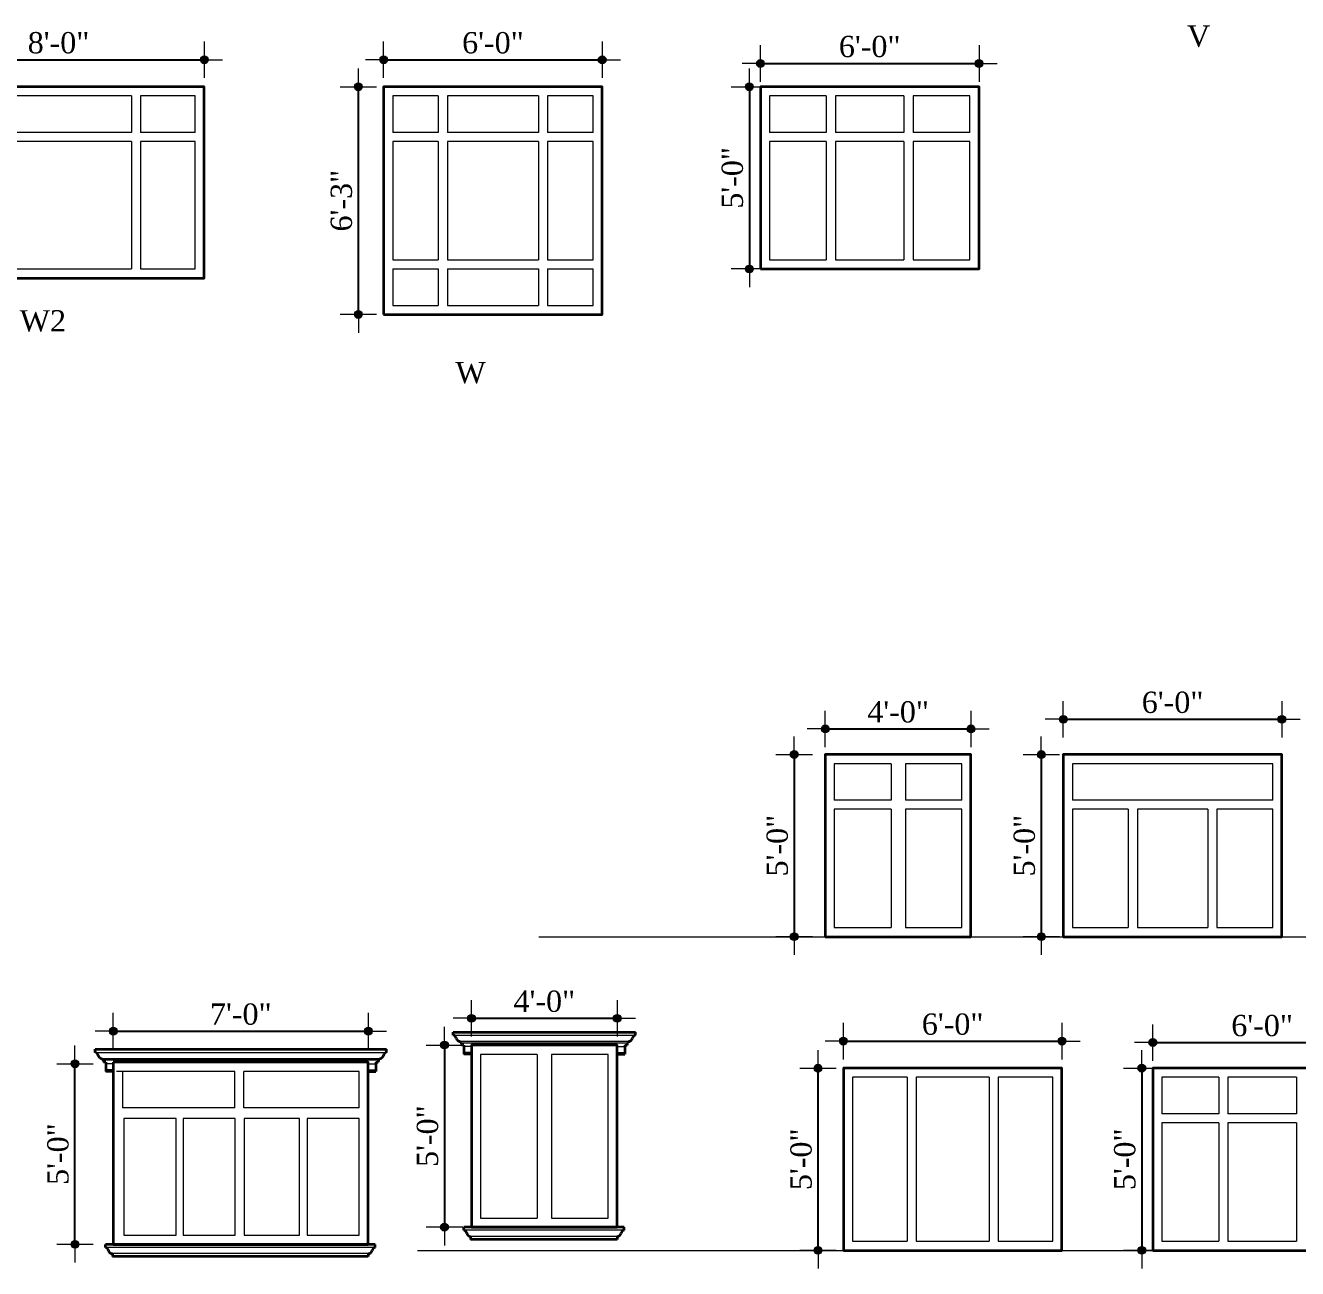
# Model space of a CAD drawing. Header units: inches. Extents: x 244 to 65245, y -2247 to 11745.
# Drawn here: x 62426 to 62845, y 9865.6 to 10275.2 of the extents above; entities that cross this region are included whole.
import ezdxf

# ---------------------------------------------------------------- set-up
doc = ezdxf.new("R2010")
doc.units = ezdxf.units.IN
doc.header["$MEASUREMENT"] = 0
for name, color, linetype, lineweight in [('CORNICE', 150, 'Continuous', 9), ('DIMENSION', 115, 'Continuous', 15), ('DOOR ELEVATION', 21, 'Continuous', 15), ('ELEVATION', 30, 'Continuous', 35), ('HACTH', 8, 'Continuous', 13), ('hatch', 12, 'Continuous', 9), ('TEXT', 5, 'Continuous', 20)]:
    doc.layers.add(name, color=color, linetype=linetype, lineweight=lineweight)
doc.styles.add('7 INCH', font='times.ttf', dxfattribs={"height": 7})
doc.dimstyles.new('7 INCH', dxfattribs={"dimscale": 0, "dimtxt": 7, "dimasz": 1, "dimexe": 2, "dimexo": 9, "dimgap": 2, "dimtad": 1, "dimdec": 0, "dimzin": 3, "dimdsep": 46, "dimlunit": 4, "dimtxsty": '7 INCH', "dimblk": 'DIM', "dimcen": 3, "dimdle": 3, "dimse1": 1, "dimse2": 1, "dimclrd": 256, "dimclre": 256, "dimclrt": 7, "dimadec": 1, "dimazin": 2, "dimtfac": 1, "dimtdec": 0, "dimtix": 1, "dimtofl": 0, "dimtmove": 2, "dimatfit": 3, "dimldrblk": 'DIM', "dimfxl": 2, "dimfrac": 2, "dimtolj": 2, "dimtzin": 0, "dimarcsym": 0})

# ---------------------------------------------------------------- blocks, each defined once
blk = doc.blocks.new('DIM')
at = {"layer": 'DIMENSION'}
h = blk.add_hatch(color=256, dxfattribs=at)
h.paths.add_polyline_path([(0, 1.28), (0, 0), (1.28, 0, 0.414214)])
h.paths.add_polyline_path([(1.28, 0), (0, 0), (0, -1.28, 0.414214)])
h.paths.add_polyline_path([(0, 0), (-1.28, 0, 0.414214), (0, -1.28)])
h.paths.add_polyline_path([(0, 1.28, 0.414214), (-1.28, 0), (0, 0)])
for p, q in [((0, 6), (0, -6)), ((-6, 0), (6, 0))]:
    blk.add_line(p, q, dxfattribs=at)
blk.add_circle((0, 0), 1.28, dxfattribs=at)
blk = doc.blocks.new('*D299')
at = {"layer": 'Defpoints', "color": 0, "lineweight": -2, "ltscale": 2, "transparency": 16777216}
for p in [(62687.08, 9931.62), (62695.42, 9931.62), (62695.42, 9871.62)]:
    blk.add_point(p, dxfattribs=at)
at = {"layer": 'DIMENSION', "lineweight": -2, "ltscale": 2, "transparency": 16777216}
blk.add_line((62687.08, 9872.62), (62687.08, 9930.62), dxfattribs=at)
for p, rotation in [((62687.08, 9931.62), 90), ((62687.08, 9871.62), 270)]:
    blk.add_blockref('DIM', p, dxfattribs=dict(at, rotation=rotation))
at = {"layer": 'DIMENSION', "color": 7, "ltscale": 2, "transparency": 16777216, "insert": (62681.52, 9901.62), "char_height": 7, "attachment_point": 5, "rotation": 90, "style": '7 INCH'}
blk.add_mtext('\\A2;5\'-0"', dxfattribs=at)
blk = doc.blocks.new('*D300')
at = {"layer": 'Defpoints', "color": 0, "lineweight": -2, "ltscale": 2, "transparency": 16777216}
for p in [(62767.42, 9940.54), (62695.42, 9931.62), (62767.42, 9931.62)]:
    blk.add_point(p, dxfattribs=at)
at = {"layer": 'DIMENSION', "lineweight": -2, "ltscale": 2, "transparency": 16777216}
blk.add_line((62696.42, 9940.54), (62766.42, 9940.54), dxfattribs=at)
at = {"layer": 'DIMENSION', "lineweight": -2, "ltscale": 2, "transparency": 16777216, "rotation": 180}
blk.add_blockref('DIM', (62695.42, 9940.54), dxfattribs=at)
at = {"layer": 'DIMENSION', "lineweight": -2, "ltscale": 2, "transparency": 16777216}
blk.add_blockref('DIM', (62767.42, 9940.54), dxfattribs=at)
at = {"layer": 'DIMENSION', "color": 7, "ltscale": 2, "transparency": 16777216, "insert": (62731.42, 9946.1), "char_height": 7, "attachment_point": 5, "style": '7 INCH'}
blk.add_mtext('\\A2;6\'-0"', dxfattribs=at)
blk = doc.blocks.new('*D301')
at = {"layer": 'Defpoints', "color": 0, "lineweight": -2, "ltscale": 2, "transparency": 16777216}
for p in [(62797.36, 9931.62), (62793.71, 9871.62), (62797.36, 9871.62)]:
    blk.add_point(p, dxfattribs=at)
at = {"layer": 'DIMENSION', "lineweight": -2, "ltscale": 2, "transparency": 16777216}
blk.add_line((62793.71, 9930.62), (62793.71, 9872.62), dxfattribs=at)
for p, rotation in [((62793.71, 9931.62), 90), ((62793.71, 9871.62), 270)]:
    blk.add_blockref('DIM', p, dxfattribs=dict(at, rotation=rotation))
at = {"layer": 'DIMENSION', "color": 7, "ltscale": 2, "transparency": 16777216, "insert": (62788.15, 9901.62), "char_height": 7, "attachment_point": 5, "rotation": 90, "style": '7 INCH'}
blk.add_mtext('\\A2;5\'-0"', dxfattribs=at)
blk = doc.blocks.new('*D302')
at = {"layer": 'Defpoints', "color": 0, "lineweight": -2, "ltscale": 2, "transparency": 16777216}
for p in [(62869.36, 9940.07), (62797.36, 9931.62), (62869.36, 9931.62)]:
    blk.add_point(p, dxfattribs=at)
at = {"layer": 'DIMENSION', "lineweight": -2, "ltscale": 2, "transparency": 16777216}
blk.add_line((62798.36, 9940.07), (62868.36, 9940.07), dxfattribs=at)
at = {"layer": 'DIMENSION', "lineweight": -2, "ltscale": 2, "transparency": 16777216, "rotation": 180}
blk.add_blockref('DIM', (62797.36, 9940.07), dxfattribs=at)
at = {"layer": 'DIMENSION', "lineweight": -2, "ltscale": 2, "transparency": 16777216}
blk.add_blockref('DIM', (62869.36, 9940.07), dxfattribs=at)
at = {"layer": 'DIMENSION', "color": 7, "ltscale": 2, "transparency": 16777216, "insert": (62833.36, 9945.63), "char_height": 7, "attachment_point": 5, "style": '7 INCH'}
blk.add_mtext('\\A2;6\'-0"', dxfattribs=at)
blk = doc.blocks.new('*D315')
at = {"layer": 'Defpoints', "color": 0, "lineweight": -2, "ltscale": 2, "transparency": 16777216}
for p in [(62689.46, 10034.95), (62679.23, 9974.95), (62689.46, 9974.95)]:
    blk.add_point(p, dxfattribs=at)
at = {"layer": 'DIMENSION', "lineweight": -2, "ltscale": 2, "transparency": 16777216}
blk.add_line((62679.23, 10033.95), (62679.23, 9975.95), dxfattribs=at)
for p, rotation in [((62679.23, 10034.95), 90), ((62679.23, 9974.95), 270)]:
    blk.add_blockref('DIM', p, dxfattribs=dict(at, rotation=rotation))
at = {"layer": 'DIMENSION', "color": 7, "ltscale": 2, "transparency": 16777216, "insert": (62673.67, 10004.95), "char_height": 7, "attachment_point": 5, "rotation": 90, "style": '7 INCH'}
blk.add_mtext('\\A2;5\'-0"', dxfattribs=at)
blk = doc.blocks.new('*D316')
at = {"layer": 'Defpoints', "color": 0, "lineweight": -2, "ltscale": 2, "transparency": 16777216}
for p in [(62737.46, 10043.41), (62689.46, 10034.95), (62737.46, 10034.95)]:
    blk.add_point(p, dxfattribs=at)
at = {"layer": 'DIMENSION', "lineweight": -2, "ltscale": 2, "transparency": 16777216}
blk.add_line((62690.46, 10043.41), (62736.46, 10043.41), dxfattribs=at)
at = {"layer": 'DIMENSION', "lineweight": -2, "ltscale": 2, "transparency": 16777216, "rotation": 180}
blk.add_blockref('DIM', (62689.46, 10043.41), dxfattribs=at)
at = {"layer": 'DIMENSION', "lineweight": -2, "ltscale": 2, "transparency": 16777216}
blk.add_blockref('DIM', (62737.46, 10043.41), dxfattribs=at)
at = {"layer": 'DIMENSION', "color": 7, "ltscale": 2, "transparency": 16777216, "insert": (62713.46, 10048.97), "char_height": 7, "attachment_point": 5, "style": '7 INCH'}
blk.add_mtext('\\A2;4\'-0"', dxfattribs=at)
blk = doc.blocks.new('*D317')
at = {"layer": 'Defpoints', "color": 0, "lineweight": -2, "ltscale": 2, "transparency": 16777216}
for p in [(62839.87, 10046.56), (62767.87, 10034.95), (62839.87, 10034.95)]:
    blk.add_point(p, dxfattribs=at)
at = {"layer": 'DIMENSION', "lineweight": -2, "ltscale": 2, "transparency": 16777216}
blk.add_line((62768.87, 10046.56), (62838.87, 10046.56), dxfattribs=at)
at = {"layer": 'DIMENSION', "lineweight": -2, "ltscale": 2, "transparency": 16777216, "rotation": 180}
blk.add_blockref('DIM', (62767.87, 10046.56), dxfattribs=at)
at = {"layer": 'DIMENSION', "lineweight": -2, "ltscale": 2, "transparency": 16777216}
blk.add_blockref('DIM', (62839.87, 10046.56), dxfattribs=at)
at = {"layer": 'DIMENSION', "color": 7, "ltscale": 2, "transparency": 16777216, "insert": (62803.87, 10052.12), "char_height": 7, "attachment_point": 5, "style": '7 INCH'}
blk.add_mtext('\\A2;6\'-0"', dxfattribs=at)
blk = doc.blocks.new('*D318')
at = {"layer": 'Defpoints', "color": 0, "lineweight": -2, "ltscale": 2, "transparency": 16777216}
for p in [(62767.87, 10034.95), (62760.62, 9974.95), (62767.87, 9974.95)]:
    blk.add_point(p, dxfattribs=at)
at = {"layer": 'DIMENSION', "lineweight": -2, "ltscale": 2, "transparency": 16777216}
blk.add_line((62760.62, 10033.95), (62760.62, 9975.95), dxfattribs=at)
for p, rotation in [((62760.62, 10034.95), 90), ((62760.62, 9974.95), 270)]:
    blk.add_blockref('DIM', p, dxfattribs=dict(at, rotation=rotation))
at = {"layer": 'DIMENSION', "color": 7, "ltscale": 2, "transparency": 16777216, "insert": (62755.06, 10004.95), "char_height": 7, "attachment_point": 5, "rotation": 90, "style": '7 INCH'}
blk.add_mtext('\\A2;5\'-0"', dxfattribs=at)
blk = doc.blocks.new('*D168')
at = {"layer": 'Defpoints', "color": 0, "lineweight": -2, "ltscale": 2, "transparency": 16777216}
for p in [(62538.95, 9943.83), (62454.95, 9933.58), (62538.95, 9933.58)]:
    blk.add_point(p, dxfattribs=at)
at = {"layer": 'DIMENSION', "lineweight": -2, "ltscale": 2, "transparency": 16777216}
blk.add_line((62455.95, 9943.83), (62537.95, 9943.83), dxfattribs=at)
at = {"layer": 'DIMENSION', "lineweight": -2, "ltscale": 2, "transparency": 16777216, "rotation": 180}
blk.add_blockref('DIM', (62454.95, 9943.83), dxfattribs=at)
at = {"layer": 'DIMENSION', "lineweight": -2, "ltscale": 2, "transparency": 16777216}
blk.add_blockref('DIM', (62538.95, 9943.83), dxfattribs=at)
at = {"layer": 'DIMENSION', "color": 7, "ltscale": 2, "transparency": 16777216, "insert": (62496.95, 9949.4), "char_height": 7, "attachment_point": 5, "style": '7 INCH'}
blk.add_mtext('\\A2;7\'-0"', dxfattribs=at)
blk = doc.blocks.new('*D169')
at = {"layer": 'Defpoints', "color": 0, "lineweight": -2, "ltscale": 2, "transparency": 16777216}
for p in [(62620.93, 9948.08), (62572.93, 9939.25), (62620.93, 9938.75)]:
    blk.add_point(p, dxfattribs=at)
at = {"layer": 'DIMENSION', "lineweight": -2, "ltscale": 2, "transparency": 16777216}
blk.add_line((62573.93, 9948.08), (62619.93, 9948.08), dxfattribs=at)
at = {"layer": 'DIMENSION', "lineweight": -2, "ltscale": 2, "transparency": 16777216, "rotation": 180}
blk.add_blockref('DIM', (62572.93, 9948.08), dxfattribs=at)
at = {"layer": 'DIMENSION', "lineweight": -2, "ltscale": 2, "transparency": 16777216}
blk.add_blockref('DIM', (62620.93, 9948.08), dxfattribs=at)
at = {"layer": 'DIMENSION', "color": 7, "ltscale": 2, "transparency": 16777216, "insert": (62596.93, 9953.64), "char_height": 7, "attachment_point": 5, "style": '7 INCH'}
blk.add_mtext('\\A2;4\'-0"', dxfattribs=at)
blk = doc.blocks.new('*D170')
at = {"layer": 'Defpoints', "color": 0, "lineweight": -2, "ltscale": 2, "transparency": 16777216}
for p in [(62572.93, 9939.25), (62564.03, 9879.25), (62572.93, 9879.25)]:
    blk.add_point(p, dxfattribs=at)
at = {"layer": 'DIMENSION', "lineweight": -2, "ltscale": 2, "transparency": 16777216}
blk.add_line((62564.03, 9938.25), (62564.03, 9880.25), dxfattribs=at)
for p, rotation in [((62564.03, 9939.25), 90), ((62564.03, 9879.25), 270)]:
    blk.add_blockref('DIM', p, dxfattribs=dict(at, rotation=rotation))
at = {"layer": 'DIMENSION', "color": 7, "ltscale": 2, "transparency": 16777216, "insert": (62558.47, 9909.25), "char_height": 7, "attachment_point": 5, "rotation": 90, "style": '7 INCH'}
blk.add_mtext('\\A2;5\'-0"', dxfattribs=at)
blk = doc.blocks.new('*D171')
at = {"layer": 'Defpoints', "color": 0, "lineweight": -2, "ltscale": 2, "transparency": 16777216}
for p in [(62442.31, 9933.08), (62454.95, 9933.08), (62454.95, 9873.58)]:
    blk.add_point(p, dxfattribs=at)
at = {"layer": 'DIMENSION', "lineweight": -2, "ltscale": 2, "transparency": 16777216}
blk.add_line((62442.31, 9874.58), (62442.31, 9932.08), dxfattribs=at)
for p, rotation in [((62442.31, 9933.08), 90), ((62442.31, 9873.58), 270)]:
    blk.add_blockref('DIM', p, dxfattribs=dict(at, rotation=rotation))
at = {"layer": 'DIMENSION', "color": 7, "ltscale": 2, "transparency": 16777216, "insert": (62436.75, 9903.33), "char_height": 7, "attachment_point": 5, "rotation": 90, "style": '7 INCH'}
blk.add_mtext('\\A2;5\'-0"', dxfattribs=at)
blk = doc.blocks.new('*D231')
at = {"layer": 'Defpoints', "color": 0, "lineweight": -2, "ltscale": 2, "transparency": 16777216}
for p in [(62535.66, 10254.93), (62544, 10254.93), (62544, 10179.93)]:
    blk.add_point(p, dxfattribs=at)
at = {"layer": 'DIMENSION', "lineweight": -2, "ltscale": 2, "transparency": 16777216}
blk.add_line((62535.66, 10180.93), (62535.66, 10253.93), dxfattribs=at)
for p, rotation in [((62535.66, 10254.93), 90), ((62535.66, 10179.93), 270)]:
    blk.add_blockref('DIM', p, dxfattribs=dict(at, rotation=rotation))
at = {"layer": 'DIMENSION', "color": 7, "ltscale": 2, "transparency": 16777216, "insert": (62530.1, 10217.43), "char_height": 7, "attachment_point": 5, "rotation": 90, "style": '7 INCH'}
blk.add_mtext('\\A2;6\'-3"', dxfattribs=at)
blk = doc.blocks.new('*D232')
at = {"layer": 'Defpoints', "color": 0, "lineweight": -2, "ltscale": 2, "transparency": 16777216}
for p in [(62616, 10263.84), (62544, 10254.93), (62616, 10254.93)]:
    blk.add_point(p, dxfattribs=at)
at = {"layer": 'DIMENSION', "lineweight": -2, "ltscale": 2, "transparency": 16777216}
blk.add_line((62545, 10263.84), (62615, 10263.84), dxfattribs=at)
at = {"layer": 'DIMENSION', "lineweight": -2, "ltscale": 2, "transparency": 16777216, "rotation": 180}
blk.add_blockref('DIM', (62544, 10263.84), dxfattribs=at)
at = {"layer": 'DIMENSION', "lineweight": -2, "ltscale": 2, "transparency": 16777216}
blk.add_blockref('DIM', (62616, 10263.84), dxfattribs=at)
at = {"layer": 'DIMENSION', "color": 7, "ltscale": 2, "transparency": 16777216, "insert": (62580, 10269.4), "char_height": 7, "attachment_point": 5, "style": '7 INCH'}
blk.add_mtext('\\A2;6\'-0"', dxfattribs=at)
blk = doc.blocks.new('*D233')
at = {"layer": 'Defpoints', "color": 0, "lineweight": -2, "ltscale": 2, "transparency": 16777216}
for p in [(62668.1, 10254.93), (62664.45, 10194.93), (62668.1, 10194.93)]:
    blk.add_point(p, dxfattribs=at)
at = {"layer": 'DIMENSION', "lineweight": -2, "ltscale": 2, "transparency": 16777216}
blk.add_line((62664.45, 10253.93), (62664.45, 10195.93), dxfattribs=at)
for p, rotation in [((62664.45, 10254.93), 90), ((62664.45, 10194.93), 270)]:
    blk.add_blockref('DIM', p, dxfattribs=dict(at, rotation=rotation))
at = {"layer": 'DIMENSION', "color": 7, "ltscale": 2, "transparency": 16777216, "insert": (62658.89, 10224.93), "char_height": 7, "attachment_point": 5, "rotation": 90, "style": '7 INCH'}
blk.add_mtext('\\A2;5\'-0"', dxfattribs=at)
blk = doc.blocks.new('*D180')
at = {"layer": 'Defpoints', "color": 0, "lineweight": -2, "ltscale": 2, "transparency": 16777216}
for p in [(62484.91, 10263.84), (62388.91, 10254.93), (62484.91, 10254.93)]:
    blk.add_point(p, dxfattribs=at)
at = {"layer": 'DIMENSION', "lineweight": -2, "ltscale": 2, "transparency": 16777216}
blk.add_line((62389.91, 10263.84), (62483.91, 10263.84), dxfattribs=at)
at = {"layer": 'DIMENSION', "lineweight": -2, "ltscale": 2, "transparency": 16777216, "rotation": 180}
blk.add_blockref('DIM', (62388.91, 10263.84), dxfattribs=at)
at = {"layer": 'DIMENSION', "lineweight": -2, "ltscale": 2, "transparency": 16777216}
blk.add_blockref('DIM', (62484.91, 10263.84), dxfattribs=at)
at = {"layer": 'DIMENSION', "color": 7, "ltscale": 2, "transparency": 16777216, "insert": (62436.91, 10269.4), "char_height": 7, "attachment_point": 5, "style": '7 INCH'}
blk.add_mtext('\\A2;8\'-0"', dxfattribs=at)
blk = doc.blocks.new('*D202')
at = {"layer": 'Defpoints', "color": 0, "lineweight": -2, "ltscale": 2, "transparency": 16777216}
for p in [(62740.1, 10262.61), (62668.1, 10254.93), (62740.1, 10254.93)]:
    blk.add_point(p, dxfattribs=at)
at = {"layer": 'DIMENSION', "lineweight": -2, "ltscale": 2, "transparency": 16777216}
blk.add_line((62669.1, 10262.61), (62739.1, 10262.61), dxfattribs=at)
at = {"layer": 'DIMENSION', "lineweight": -2, "ltscale": 2, "transparency": 16777216, "rotation": 180}
blk.add_blockref('DIM', (62668.1, 10262.61), dxfattribs=at)
at = {"layer": 'DIMENSION', "lineweight": -2, "ltscale": 2, "transparency": 16777216}
blk.add_blockref('DIM', (62740.1, 10262.61), dxfattribs=at)
at = {"layer": 'DIMENSION', "color": 7, "ltscale": 2, "transparency": 16777216, "insert": (62704.1, 10268.17), "char_height": 7, "attachment_point": 5, "style": '7 INCH'}
blk.add_mtext('\\A2;6\'-0"', dxfattribs=at)

msp = doc.modelspace()

# ---------------------------------------------------------------- linework, layer by layer
at = {"layer": 'CORNICE'}
for p, q in [((62566.93, 9942.52), (62626.93, 9942.52)), ((62569.19, 9940.49), (62624.67, 9940.49)), ((62569.69, 9940), (62624.17, 9940)), ((62448.95, 9936.85), (62544.95, 9936.85)), ((62572.93, 9938.75), (62570.43, 9938.75)), ((62572.93, 9936.75), (62570.43, 9936.75)), ((62620.93, 9938.75), (62623.43, 9938.75)), ((62620.93, 9936.75), (62623.43, 9936.75)), ((62451.21, 9934.83), (62542.69, 9934.83)), ((62451.71, 9934.33), (62542.19, 9934.33)), ((62454.95, 9933.08), (62452.45, 9933.08)), ((62454.95, 9931.08), (62452.45, 9931.08)), ((62538.95, 9933.08), (62541.45, 9933.08)), ((62538.95, 9931.08), (62541.45, 9931.08)), ((62623.19, 9878.25), (62570.36, 9878.25)), ((62541.21, 9872.58), (62452.37, 9872.58)), ((62620.93, 9876.22), (62572.62, 9876.22)), ((62538.95, 9870.56), (62454.63, 9870.56))]:
    msp.add_line(p, q, dxfattribs=at)
at = {"layer": 'DIMENSION', "ltscale": 2}
for p, q in [((62595.07, 9974.95), (63620.74, 9974.95)), ((62555.14, 9871.62), (63623.14, 9871.62))]:
    msp.add_line(p, q, dxfattribs=at)
at = {"layer": 'DOOR ELEVATION', "linetype": 'Continuous'}
for p, q in [((62671.1, 10251.93), (62671.1, 10239.93)), ((62689.81, 10251.93), (62671.1, 10251.93)), ((62689.81, 10251.93), (62689.81, 10239.93)), ((62692.81, 10251.93), (62692.81, 10239.93)), ((62715.39, 10251.93), (62692.81, 10251.93)), ((62715.39, 10251.93), (62715.39, 10239.93)), ((62737.1, 10251.93), (62718.39, 10251.93)), ((62718.39, 10251.93), (62718.39, 10239.93)), ((62737.1, 10239.93), (62737.1, 10251.93)), ((62689.81, 10239.93), (62671.1, 10239.93)), ((62689.81, 10236.93), (62671.1, 10236.93)), ((62671.1, 10236.93), (62671.1, 10197.93)), ((62689.81, 10236.93), (62689.81, 10197.93)), ((62715.39, 10239.93), (62692.81, 10239.93)), ((62715.39, 10236.93), (62692.81, 10236.93)), ((62692.81, 10236.93), (62692.81, 10197.93)), ((62715.39, 10236.93), (62715.39, 10197.93)), ((62737.1, 10239.93), (62718.39, 10239.93)), ((62737.1, 10236.93), (62718.39, 10236.93)), ((62718.39, 10236.93), (62718.39, 10197.93)), ((62737.1, 10197.93), (62737.1, 10236.93)), ((62671.1, 10197.93), (62689.81, 10197.93)), ((62692.81, 10197.93), (62715.39, 10197.93)), ((62718.39, 10197.93), (62737.1, 10197.93)), ((62800.36, 9928.62), (62800.36, 9916.62)), ((62819.07, 9928.62), (62800.36, 9928.62)), ((62819.07, 9928.62), (62819.07, 9916.62)), ((62822.07, 9928.62), (62822.07, 9916.62)), ((62844.65, 9928.62), (62822.07, 9928.62)), ((62844.65, 9928.62), (62844.65, 9916.62)), ((62819.07, 9916.62), (62800.36, 9916.62)), ((62844.65, 9916.62), (62822.07, 9916.62)), ((62819.07, 9913.62), (62800.36, 9913.62)), ((62800.36, 9913.62), (62800.36, 9874.62)), ((62819.07, 9913.62), (62819.07, 9874.62)), ((62844.65, 9913.62), (62822.07, 9913.62)), ((62822.07, 9913.62), (62822.07, 9874.62)), ((62844.65, 9913.62), (62844.65, 9874.62)), ((62800.36, 9874.62), (62819.07, 9874.62)), ((62822.07, 9874.62), (62844.65, 9874.62))]:
    msp.add_line(p, q, dxfattribs=at)
at = {"layer": 'DOOR ELEVATION'}
for p, q in [((62692.43, 10031.95), (62692.43, 10019.95)), ((62711.12, 10031.95), (62692.43, 10031.95)), ((62711.12, 10031.95), (62711.12, 10019.95)), ((62734.46, 10031.95), (62715.86, 10031.95)), ((62715.86, 10031.95), (62715.86, 10019.95)), ((62734.46, 10019.95), (62734.46, 10031.95)), ((62711.12, 10019.95), (62692.43, 10019.95)), ((62734.46, 10019.95), (62715.86, 10019.95)), ((62711.12, 10016.95), (62692.43, 10016.95)), ((62692.43, 10016.95), (62692.43, 9977.95)), ((62711.12, 10016.95), (62711.12, 9977.95)), ((62734.46, 10016.95), (62715.86, 10016.95)), ((62715.86, 10016.95), (62715.86, 9977.95)), ((62734.46, 9977.95), (62734.46, 10016.95)), ((62692.43, 9977.95), (62711.12, 9977.95)), ((62715.86, 9977.95), (62734.46, 9977.95)), ((62594.58, 9936.14), (62575.9, 9936.14)), ((62575.9, 9936.14), (62575.9, 9882.25)), ((62594.58, 9936.14), (62594.58, 9882.25)), ((62617.93, 9936.14), (62599.33, 9936.14)), ((62599.33, 9936.14), (62599.33, 9882.25)), ((62617.93, 9882.25), (62617.93, 9936.14)), ((62494.95, 9930.58), (62455.95, 9930.58)), ((62457.95, 9930.58), (62457.95, 9918.58)), ((62494.95, 9930.58), (62457.95, 9930.58)), ((62494.95, 9918.58), (62494.95, 9930.58)), ((62535.95, 9930.58), (62497.95, 9930.58)), ((62497.95, 9918.58), (62497.95, 9930.58)), ((62535.95, 9918.58), (62535.95, 9930.58)), ((62494.95, 9918.58), (62457.95, 9918.58)), ((62535.95, 9918.58), (62497.95, 9918.58)), ((62575.9, 9882.25), (62594.58, 9882.25)), ((62599.33, 9882.25), (62617.93, 9882.25))]:
    msp.add_line(p, q, dxfattribs=at)
for points in [[(62458.43, 9876.58), (62475.61, 9876.58), (62475.61, 9915.07), (62458.43, 9915.07)], [(62477.93, 9876.58), (62495.12, 9876.58), (62495.12, 9915.07), (62477.93, 9915.07)], [(62498.08, 9876.58), (62516.26, 9876.58), (62516.26, 9915.07), (62498.08, 9915.07)], [(62518.77, 9876.58), (62535.95, 9876.58), (62535.95, 9915.07), (62518.77, 9915.07)]]:
    msp.add_lwpolyline(points, close=True, dxfattribs=at)
at = {"layer": 'ELEVATION', "linetype": 'Continuous'}
for p, q in [((62566.93, 9942.52), (62566.93, 9943.52)), ((62566.93, 9942.52), (62566.93, 9943.52)), ((62566.93, 9943.52), (62626.93, 9943.52)), ((62626.93, 9942.52), (62626.93, 9943.52)), ((62626.93, 9942.52), (62626.93, 9943.52)), ((62569.19, 9940.49), (62569.19, 9940)), ((62569.69, 9940), (62569.19, 9940)), ((62569.69, 9940), (62569.69, 9939.25)), ((62570.43, 9939.25), (62569.69, 9939.25)), ((62570.43, 9939.25), (62570.43, 9936.25)), ((62623.43, 9939.25), (62623.43, 9936.25)), ((62623.43, 9939.25), (62624.17, 9939.25)), ((62624.17, 9940), (62624.17, 9939.25)), ((62624.17, 9940), (62624.67, 9940)), ((62624.67, 9940.49), (62624.67, 9940)), ((62448.95, 9936.85), (62448.95, 9937.85)), ((62448.95, 9936.85), (62448.95, 9937.85)), ((62448.95, 9937.85), (62544.95, 9937.85)), ((62544.95, 9936.85), (62544.95, 9937.85)), ((62544.95, 9936.85), (62544.95, 9937.85)), ((62572.93, 9936.25), (62570.43, 9936.25)), ((62620.93, 9936.25), (62623.43, 9936.25)), ((62451.21, 9934.83), (62451.21, 9934.33)), ((62451.71, 9934.33), (62451.21, 9934.33)), ((62451.71, 9934.33), (62451.71, 9933.58)), ((62452.45, 9933.58), (62451.71, 9933.58)), ((62452.45, 9933.58), (62452.45, 9930.58)), ((62541.45, 9933.58), (62541.45, 9930.58)), ((62541.45, 9933.58), (62542.19, 9933.58)), ((62542.19, 9934.33), (62542.19, 9933.58)), ((62542.19, 9934.33), (62542.69, 9934.33)), ((62542.69, 9934.83), (62542.69, 9934.33)), ((62454.95, 9930.58), (62452.45, 9930.58)), ((62538.95, 9930.58), (62541.45, 9930.58)), ((62570.36, 9878.25), (62570.36, 9879.25)), ((62623.19, 9879.25), (62570.36, 9879.25)), ((62623.19, 9878.25), (62623.19, 9879.25)), ((62452.37, 9872.58), (62452.37, 9873.58)), ((62541.21, 9873.58), (62452.37, 9873.58)), ((62541.21, 9872.58), (62541.21, 9873.58)), ((62572.62, 9876.22), (62572.62, 9875.25)), ((62620.93, 9875.25), (62572.62, 9875.25)), ((62620.93, 9876.22), (62620.93, 9875.25)), ((62454.63, 9870.56), (62454.63, 9869.58)), ((62538.95, 9869.58), (62454.63, 9869.58)), ((62538.95, 9870.56), (62538.95, 9869.58))]:
    msp.add_line(p, q, dxfattribs=at)
for points in [[(62388.91, 10191.93), (62484.91, 10191.93), (62484.91, 10254.93), (62388.91, 10254.93)], [(62544, 10179.93), (62616, 10179.93), (62616, 10254.93), (62544, 10254.93)], [(62668.1, 10194.93), (62740.1, 10194.93), (62740.1, 10254.93), (62668.1, 10254.93)], [(62695.42, 9871.62), (62767.42, 9871.62), (62767.42, 9931.62), (62695.42, 9931.62)], [(62797.36, 9871.62), (62869.36, 9871.62), (62869.36, 9931.62), (62797.36, 9931.62)]]:
    msp.add_lwpolyline(points, close=True, dxfattribs=at)
at = {"layer": 'ELEVATION'}
for points in [[(62689.46, 9974.95), (62737.46, 9974.95), (62737.46, 10034.95), (62689.46, 10034.95)], [(62767.87, 9974.95), (62839.87, 9974.95), (62839.87, 10034.95), (62767.87, 10034.95)], [(62572.93, 9879.25), (62620.93, 9879.25), (62620.93, 9939.25), (62572.93, 9939.25)], [(62454.95, 9933.58), (62454.95, 9873.58), (62538.95, 9873.58), (62538.95, 9933.58)]]:
    msp.add_lwpolyline(points, close=True, dxfattribs=at)
at = {"layer": 'ELEVATION', "linetype": 'Continuous'}
for centre, start, end in [((62566.67, 9941.26), 11.637, 78.363), ((62569.19, 9941.78), 191.637, 270), ((62624.67, 9941.78), 270, 348.363), ((62627.19, 9941.26), 101.637, 168.363), ((62448.69, 9935.6), 11.637, 78.363), ((62451.21, 9936.11), 191.637, 270), ((62542.69, 9936.11), 270, 348.363), ((62545.21, 9935.6), 101.637, 168.363), ((62570.1, 9876.99), 11.637, 78.363), ((62572.62, 9877.51), 191.637, 270), ((62620.93, 9877.51), 270, 348.363), ((62623.45, 9876.99), 101.637, 168.363), ((62452.11, 9871.33), 11.637, 78.363), ((62541.47, 9871.33), 101.637, 168.363), ((62454.63, 9871.84), 191.637, 270), ((62538.95, 9871.84), 270, 348.363)]:
    msp.add_arc(centre, 1.29, start, end, dxfattribs=at)
at = {"layer": 'HACTH'}
for p, q in [((62836.87, 10031.95), (62770.87, 10031.95)), ((62770.87, 10031.95), (62770.87, 10019.95)), ((62836.87, 10019.95), (62836.87, 10031.95)), ((62836.87, 10019.95), (62770.87, 10019.95)), ((62789.27, 10016.95), (62770.87, 10016.95)), ((62770.87, 10016.95), (62770.87, 9977.95)), ((62789.27, 10016.95), (62789.27, 9977.95)), ((62792.27, 10016.95), (62792.27, 9977.95)), ((62815.47, 10016.95), (62792.27, 10016.95)), ((62815.47, 10016.95), (62815.47, 9977.95)), ((62836.87, 10016.95), (62818.47, 10016.95)), ((62818.47, 10016.95), (62818.47, 9977.95)), ((62836.87, 9977.95), (62836.87, 10016.95)), ((62770.87, 9977.95), (62789.27, 9977.95)), ((62792.27, 9977.95), (62815.47, 9977.95)), ((62818.47, 9977.95), (62836.87, 9977.95))]:
    msp.add_line(p, q, dxfattribs=at)
at = {"layer": 'HACTH', "linetype": 'Continuous'}
for p, q in [((62716.42, 9928.62), (62698.42, 9928.62)), ((62698.42, 9928.62), (62698.42, 9874.62)), ((62716.42, 9928.62), (62716.42, 9874.62)), ((62743.42, 9928.62), (62719.42, 9928.62)), ((62719.42, 9928.62), (62719.42, 9874.62)), ((62743.42, 9928.62), (62743.42, 9874.62)), ((62764.42, 9928.62), (62746.42, 9928.62)), ((62746.42, 9928.62), (62746.42, 9874.62)), ((62764.42, 9874.62), (62764.42, 9928.62)), ((62698.42, 9874.62), (62716.42, 9874.62)), ((62719.42, 9874.62), (62743.42, 9874.62)), ((62746.42, 9874.62), (62764.42, 9874.62))]:
    msp.add_line(p, q, dxfattribs=at)
at = {"layer": 'hatch', "linetype": 'Continuous'}
for p, q in [((62460.91, 10251.93), (62412.91, 10251.93)), ((62460.91, 10251.93), (62460.91, 10239.93)), ((62481.91, 10251.93), (62463.91, 10251.93)), ((62463.91, 10251.93), (62463.91, 10239.93)), ((62481.91, 10239.93), (62481.91, 10251.93)), ((62562, 10251.93), (62547, 10251.93)), ((62547, 10251.93), (62547, 10239.93)), ((62562, 10251.93), (62562, 10239.93)), ((62595, 10251.93), (62565, 10251.93)), ((62565, 10251.93), (62565, 10239.93)), ((62595, 10251.93), (62595, 10239.93)), ((62613, 10251.93), (62598, 10251.93)), ((62598, 10251.93), (62598, 10239.93)), ((62613, 10239.93), (62613, 10251.93)), ((62460.91, 10239.93), (62412.91, 10239.93)), ((62460.91, 10236.93), (62412.91, 10236.93)), ((62460.91, 10236.93), (62460.91, 10194.93)), ((62481.91, 10239.93), (62463.91, 10239.93)), ((62481.91, 10236.93), (62463.91, 10236.93)), ((62463.91, 10236.93), (62463.91, 10194.93)), ((62481.91, 10194.93), (62481.91, 10236.93)), ((62562, 10239.93), (62547, 10239.93)), ((62562, 10236.93), (62547, 10236.93)), ((62547, 10236.93), (62547, 10197.93)), ((62562, 10236.93), (62562, 10197.93)), ((62595, 10239.93), (62565, 10239.93)), ((62595, 10236.93), (62565, 10236.93)), ((62565, 10236.93), (62565, 10197.93)), ((62595, 10236.93), (62595, 10197.93)), ((62613, 10239.93), (62598, 10239.93)), ((62613, 10236.93), (62598, 10236.93)), ((62598, 10236.93), (62598, 10197.93)), ((62613, 10197.93), (62613, 10236.93)), ((62412.91, 10194.93), (62460.91, 10194.93)), ((62463.91, 10194.93), (62481.91, 10194.93)), ((62547, 10197.93), (62562, 10197.93)), ((62547, 10194.93), (62562, 10194.93)), ((62547, 10194.93), (62547, 10182.93)), ((62562, 10194.93), (62562, 10182.93)), ((62565, 10197.93), (62595, 10197.93)), ((62565, 10194.93), (62595, 10194.93)), ((62565, 10194.93), (62565, 10182.93)), ((62595, 10194.93), (62595, 10182.93)), ((62598, 10197.93), (62613, 10197.93)), ((62598, 10194.93), (62613, 10194.93)), ((62598, 10194.93), (62598, 10182.93)), ((62613, 10182.93), (62613, 10194.93)), ((62547, 10182.93), (62562, 10182.93)), ((62565, 10182.93), (62595, 10182.93)), ((62598, 10182.93), (62613, 10182.93))]:
    msp.add_line(p, q, dxfattribs=at)

# ---------------------------------------------------------------- texts
at = {"layer": 'TEXT', "style": '7 INCH'}
for s, p in [('V', (62808.62, 10268.15)), ('W2', (62424.13, 10174.35)), ('W', (62567.65, 10157.27))]:
    msp.add_text(s, height=7, dxfattribs=at).set_placement(p)

# ---------------------------------------------------------------- dimensions: what is measured, and where the dimension line sits
at = {"layer": 'DIMENSION', "ltscale": 2}
for base, p1, p2, picture, middle in [((62484.91, 10263.84), (62388.91, 10254.93), (62484.91, 10254.93), '*D180', (62436.91, 10269.4)), ((62616, 10263.84), (62544, 10254.93), (62616, 10254.93), '*D232', (62580, 10269.4)), ((62740.1, 10262.61), (62668.1, 10254.93), (62740.1, 10254.93), '*D202', (62704.1, 10268.17)), ((62839.87, 10046.56), (62767.87, 10034.95), (62839.87, 10034.95), '*D317', (62803.87, 10052.12)), ((62737.46, 10043.41), (62689.46, 10034.95), (62737.46, 10034.95), '*D316', (62713.46, 10048.97)), ((62620.93, 9948.08), (62572.93, 9939.25), (62620.93, 9938.75), '*D169', (62596.93, 9953.64)), ((62538.95, 9943.83), (62454.95, 9933.58), (62538.95, 9933.58), '*D168', (62496.95, 9949.4)), ((62767.42, 9940.54), (62695.42, 9931.62), (62767.42, 9931.62), '*D300', (62731.42, 9946.1)), ((62869.36, 9940.07), (62797.36, 9931.62), (62869.36, 9931.62), '*D302', (62833.36, 9945.63))]:
    dim = msp.add_linear_dim(base=base, p1=p1, p2=p2, dimstyle='7 INCH', override={"dimscale": 1}, dxfattribs=at)
    dim.commit()
    dim.dimension.update_dxf_attribs({"geometry": picture, "text_midpoint": middle})
for base, p1, p2, picture, middle in [((62535.66, 10254.93), (62544, 10179.93), (62544, 10254.93), '*D231', (62530.1, 10217.43)), ((62664.45, 10194.93), (62668.1, 10254.93), (62668.1, 10194.93), '*D233', (62658.89, 10224.93)), ((62679.23, 9974.95), (62689.46, 10034.95), (62689.46, 9974.95), '*D315', (62673.67, 10004.95)), ((62760.62, 9974.95), (62767.87, 10034.95), (62767.87, 9974.95), '*D318', (62755.06, 10004.95)), ((62564.03, 9879.25), (62572.93, 9939.25), (62572.93, 9879.25), '*D170', (62558.47, 9909.25)), ((62442.31353399, 9933.08449091), (62454.95040198, 9873.58449091), (62454.95040198, 9933.08449091), '*D171', (62436.75297162, 9903.33449091)), ((62687.08, 9931.62), (62695.42, 9871.62), (62695.42, 9931.62), '*D299', (62681.52, 9901.62)), ((62793.71, 9871.62), (62797.36, 9931.62), (62797.36, 9871.62), '*D301', (62788.15, 9901.62))]:
    dim = msp.add_linear_dim(base=base, p1=p1, p2=p2, angle=90, dimstyle='7 INCH', override={"dimscale": 1}, dxfattribs=at)
    dim.commit()
    dim.dimension.update_dxf_attribs({"geometry": picture, "text_midpoint": middle})

doc.saveas('drawing.dxf')
